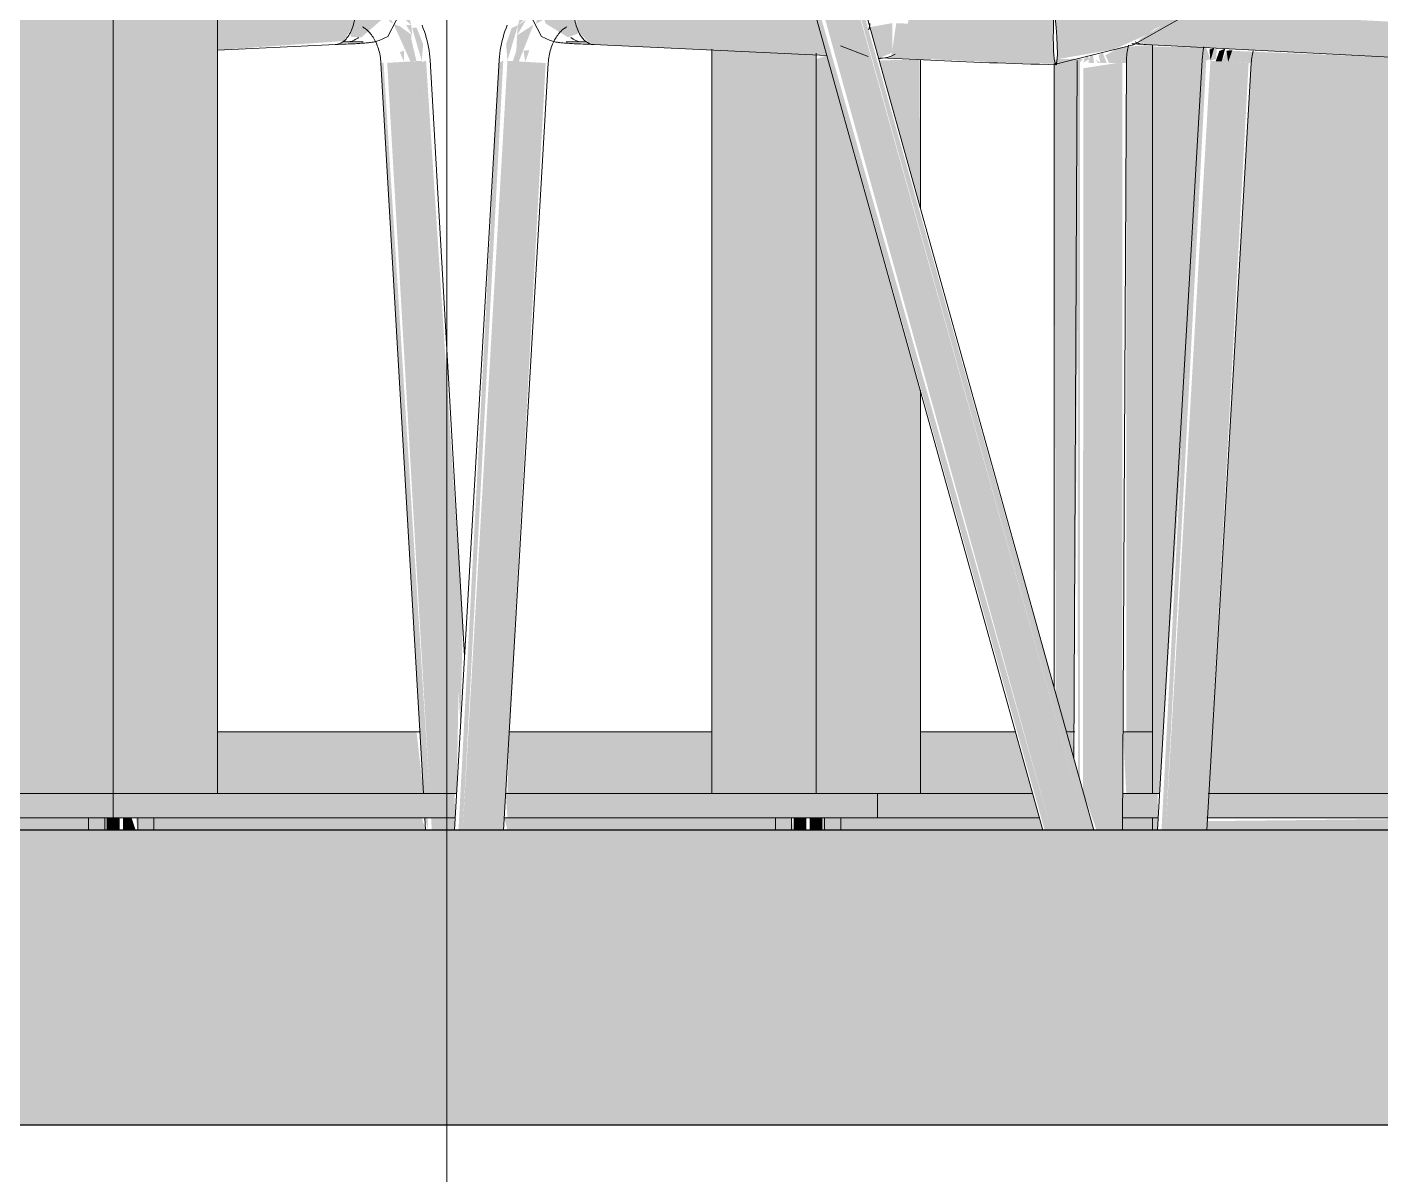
# Model space of a CAD drawing. Header units: inches. Extents: x -55396 to -733, y -290 to 853.
# Drawn here: x -26111.36 to -26083.8, y -7.02 to 16.35 of the extents above; entities that cross this region are included whole.
import ezdxf

# ---------------------------------------------------------------- set-up
doc = ezdxf.new("R2010")
doc.units = ezdxf.units.IN
doc.header["$MEASUREMENT"] = 0
doc.linetypes.add('Grid Line 1_2_', pattern=[0.875, 0.5, -0.125, 0.125, -0.125])
doc.linetypes.add('Grid Line 1_2__2_', pattern=[0.875, 0.5, -0.125, 0.125, -0.125])
for name, color, linetype, lineweight in [('A-DOOR', 31, 'Continuous', 9), ('A-FLOR', 192, 'Continuous', 9), ('A-FLOR-LEVL', 51, 'Continuous', 9), ('A-GLAZ-CWMG', 51, 'Continuous', 9), ('G-ANNO-SYMB', 111, 'Continuous', 9), ('I-FURN', 30, 'Continuous', 9)]:
    doc.layers.add(name, color=color, linetype=linetype, lineweight=lineweight)

# ---------------------------------------------------------------- blocks, each defined once
blk = doc.blocks.new('Locker Rooms and Restrooms_rvt-1-Section 13')
at = {"layer": 'A-FLOR-LEVL', "linetype": 'Grid Line 1_2__2_'}
blk.add_line((-26557.324, 0), (-21746.959, 0), dxfattribs=at)
blk = doc.blocks.new('Struct_Xcel_Sports Complex_rvt-1-Section 13')
at = {"layer": 'A-FLOR'}
blk.add_hatch(color=254, dxfattribs=at).paths.add_polyline_path([(-26273.39, -6), (-22066.14, -6), (-22066.14, 0), (-26273.39, 0), (-26273.39, -1.575)], flags=0)
at = {"layer": 'A-FLOR', "color": 130, "lineweight": 25}
for p, q in [((-22066.14, 0), (-26273.39, 0)), ((-26273.39, -6), (-22066.14, -6))]:
    blk.add_line(p, q, dxfattribs=at)
blk = doc.blocks.new('Falcon 7700 Series Pedestal Base - 36_ Square Top x 30_ - Wheelchair Height-460525-Section 13')
at = {"layer": 'I-FURN'}
for points in [[(-26199.824, 0.75), (-26197.888, 0.75), (-26197.888, 28.5), (-26200.01, 28.5), (-26200.01, 0.75)], [(-26195.767, 0.75), (-26195.767, 28.5), (-26197.888, 28.5), (-26197.888, 0.75)], [(-26198.018, 0), (-26197.759, 0), (-26197.759, 0.25), (-26198.018, 0.25)], [(-26184.04, 0), (-26183.781, 0), (-26183.781, 0.25), (-26184.04, 0.25)]]:
    blk.add_hatch(color=256, dxfattribs=at).paths.add_polyline_path(points, flags=0)
h = blk.add_hatch(color=256, dxfattribs=at)
h.paths.add_polyline_path([(-26206.734, 0.25), (-26205.851, 0.25), (-26205.914, 0.75), (-26213.445, 0.75), (-26213.445, 0.25), (-26206.744, 0.25)], flags=0)
h.paths.add_polyline_path([(-26197.888, 0.25), (-26197.888, 0.75), (-26204.88, 0.75), (-26204.837, 0.25), (-26199.824, 0.25)], flags=0)
h = blk.add_hatch(color=256, dxfattribs=at)
h.paths.add_polyline_path([(-26189.257, 0.25), (-26182.332, 0.25), (-26182.332, 0.75), (-26189.897, 0.75), (-26189.863, 0.25), (-26189.374, 0.25)], flags=0)
h.paths.add_polyline_path([(-26191.184, 0.25), (-26190.926, 0.25), (-26190.94, 0.75), (-26197.888, 0.75), (-26197.888, 0.25)], flags=0)
for p, q in [((-26197.888, 28.5), (-26197.888, 0.75)), ((-26195.767, 0.75), (-26195.767, 28.5)), ((-26204.881, 0.75), (-26197.888, 0.75)), ((-26197.888, 0.75), (-26190.895, 0.75)), ((-26197.888, 0.25), (-26197.888, 0.75)), ((-26189.906, 0.75), (-26182.332, 0.75)), ((-26182.332, 0.25), (-26182.332, 0.75)), ((-26197.888, 0.25), (-26204.851, 0.25)), ((-26198.388, 0.25), (-26198.388, 0)), ((-26198.388, 0.25), (-26198.388, 0)), ((-26190.925, 0.25), (-26197.888, 0.25)), ((-26197.388, 0), (-26197.388, 0.25)), ((-26197.388, 0), (-26197.388, 0.25)), ((-26182.332, 0.25), (-26189.935, 0.25)), ((-26184.41, 0.25), (-26184.41, 0)), ((-26183.41, 0), (-26183.41, 0.25))]:
    blk.add_line(p, q, dxfattribs=at)
blk = doc.blocks.new('HermanMiller_Collection_Air-Chair_SideChair_Arms - Arms-V1-Section 13')
at = {"layer": 'I-FURN'}
for points in [[(-26090.196, 0), (-26089.779, 0), (-26095.574, 20.734), (-26096.248, 20.578), (-26090.512, 0), (-26090.311, 0)], [(-26089.711, 0), (-26089.645, 0), (-26095.481, 20.734), (-26095.558, 20.734), (-26089.779, 0)], [(-26090.589, 0), (-26090.512, 0), (-26096.324, 20.529), (-26096.378, 20.436), (-26090.644, 0)], [(-26090.393, 15.697), (-26089.238, 15.898), (-26088.534, 16.21), (-26088.419, 16.306), (-26088.072, 16.482), (-26087.491, 17.047), (-26087.431, 17.219), (-26087.682, 17.42), (-26088.277, 16.904), (-26089.186, 16.545), (-26090.411, 16.344), (-26090.387, 15.816)], [(-26090.467, 16.318), (-26090.516, 17.059), (-26090.531, 17.06), (-26093.038, 17.148), (-26093.267, 16.953), (-26093.406, 16.617), (-26093.427, 16.423), (-26091.539, 16.35)], [(-26094.227, 16.348), (-26094.344, 16.738), (-26094.353, 16.713)], [(-26082.391, 15.675), (-26082.696, 15.806), (-26082.878, 16.098), (-26082.93, 16.426), (-26087.84, 16.682), (-26088.334, 16.336), (-26088.706, 16.112), (-26088.735, 16.049), (-26088.577, 15.997), (-26082.409, 15.676)], [(-26094.025, 15.714), (-26093.75, 15.832), (-26093.744, 16.433), (-26094.216, 16.348), (-26094.17, 16.233), (-26094.043, 15.779)], [(-26090.431, 15.606), (-26090.469, 16.124), (-26090.467, 16.318), (-26093.427, 16.423), (-26093.37, 16.048), (-26093.193, 15.775), (-26093.073, 15.7), (-26091.311, 15.62)], [(-26090.403, 15.639), (-26090.421, 15.755), (-26090.406, 15.647)], [(-26102.491, 0), (-26101.665, 15.67), (-26101.75, 15.624), (-26102.576, 0.005), (-26102.504, 0)], [(-26102.128, 0), (-26101.783, 0), (-26100.875, 15.624), (-26101.58, 15.665), (-26102.491, 0), (-26102.259, 0)], [(-26101.783, 0), (-26101.657, 0.005), (-26100.802, 15.62), (-26100.875, 15.624), (-26101.783, 0)], [(-26089.928, 1.015), (-26089.929, 15.637), (-26089.982, 15.622), (-26089.968, 1.158)], [(-26089.588, 0), (-26089.227, 0), (-26089.15, 15.624), (-26089.857, 15.514), (-26089.866, 0.791), (-26089.589, 0)], [(-26089.227, 0), (-26089.061, 0), (-26089.065, 15.629), (-26089.15, 15.624), (-26089.211, 3.307)]]:
    blk.add_hatch(color=256, dxfattribs=at).paths.add_polyline_path(points, flags=0)
h = blk.add_hatch(color=256, dxfattribs=at)
h.paths.add_polyline_path([(-26088.296, 17.426), (-26088.285, 17.343), (-26088.318, 17.406)], flags=0)
h.paths.add_polyline_path([(-26089.833, 17.107), (-26089.833, 17.154), (-26090.396, 17.084)], flags=0)
h.paths.add_polyline_path([(-26090.411, 16.344), (-26089.186, 16.545), (-26088.084, 17.072), (-26087.682, 17.42), (-26088.046, 17.589), (-26088.782, 17.206), (-26089.164, 17.19), (-26090.396, 17.074), (-26090.411, 16.992), (-26090.433, 16.558), (-26090.421, 16.444)], flags=0)
h = blk.add_hatch(color=256, dxfattribs=at)
h.paths.add_polyline_path([(-26101.58, 15.665), (-26101.366, 16.391), (-26101.494, 16.333), (-26101.607, 16.003)], flags=0)
h.paths.add_polyline_path([(-26101.366, 16.391), (-26100.885, 16.839), (-26101.126, 16.776), (-26101.306, 16.615)], flags=0)
h.paths.add_polyline_path([(-26101.174, 16.84), (-26100.909, 17.015), (-26101.003, 17.034), (-26101.126, 16.895)], flags=0)
h = blk.add_hatch(color=256, dxfattribs=at)
h.paths.add_polyline_path([(-26101.219, 15.643), (-26101.133, 15.878), (-26101.252, 15.873)], flags=0)
h.paths.add_polyline_path([(-26100.924, 16.642), (-26100.907, 16.727), (-26100.924, 16.803), (-26101.118, 16.616), (-26100.972, 16.636)], flags=0)
h.paths.add_polyline_path([(-26101.003, 16.418), (-26100.872, 16.486), (-26100.924, 16.642)], flags=0)
h.paths.add_polyline_path([(-26101.349, 15.651), (-26101.049, 16.4), (-26101.384, 16.183), (-26101.399, 15.865), (-26101.472, 15.658)], flags=0)
h.paths.add_polyline_path([(-26101.384, 16.183), (-26101.203, 16.497), (-26101.366, 16.391)], flags=0)
h = blk.add_hatch(color=256, dxfattribs=at)
h.paths.add_polyline_path([(-26100.35, 16.143), (-26100.116, 16.229), (-26100.219, 16.574), (-26100.226, 16.742), (-26100.907, 16.727), (-26100.8, 16.423), (-26100.369, 16.156)], flags=0)
h.paths.add_polyline_path([(-26100.979, 16.487), (-26101.003, 16.546), (-26101.003, 16.496)], flags=0)
h = blk.add_hatch(color=256, dxfattribs=at)
h.paths.add_polyline_path([(-26092.944, 15.675), (-26093.193, 15.775), (-26093.37, 16.048), (-26093.427, 16.423), (-26093.667, 16.428), (-26093.764, 15.771), (-26093.857, 15.718), (-26093.073, 15.681)], flags=0)
h.paths.add_polyline_path([(-26095.079, 15.775), (-26095.284, 16.51), (-26100.226, 16.742), (-26100.134, 16.26), (-26099.907, 16.014), (-26099.814, 15.997), (-26095.439, 15.792)], flags=0)
h = blk.add_hatch(color=256, dxfattribs=at)
h.paths.add_polyline_path([(-26089.512, 15.619), (-26089.382, 15.621), (-26089.467, 15.836), (-26089.544, 15.777), (-26089.528, 15.697)], flags=0)
h.paths.add_polyline_path([(-26089.64, 15.621), (-26089.666, 15.802), (-26089.715, 15.777), (-26089.757, 15.625), (-26089.666, 15.622)], flags=0)
for p, q in [((-26089.644, 0), (-26095.42, 20.719)), ((-26096.383, 20.451), (-26090.683, 0)), ((-26099.969, 16.052), (-26100.059, 16.052)), ((-26099.828, 15.997), (-26095.077, 15.774)), ((-26088.6, 15.998), (-26082.412, 15.675)), ((-26094.804, 15.972), (-26094.235, 15.754)), ((-26093.986, 15.723), (-26092.961, 15.675)), ((-26101.747, 15.676), (-26102.658, 0.011)), ((-26101.657, 0), (-26100.749, 15.618)), ((-26089.983, 15.65), (-26090.053, 1.459)), ((-26089.982, 15.671), (-26089.983, 15.65)), ((-26089.06, 0), (-26088.983, 15.645)), ((-26090.682, 0), (-26090.676, 0))]:
    blk.add_line(p, q, dxfattribs=at)
at = {"layer": 'I-FURN', "flags": 128}
for points in [[(-26101.583, 16.393), (-26101.607, 16.332), (-26101.63, 16.269), (-26101.651, 16.206), (-26101.67, 16.143), (-26101.687, 16.078), (-26101.702, 16.013), (-26101.715, 15.948), (-26101.726, 15.882), (-26101.735, 15.815), (-26101.742, 15.749), (-26101.747, 15.682), (-26101.747, 15.676)], [(-26090.423, 15.597), (-26088.834, 15.991), (-26087.851, 16.544), (-26087.549, 16.833), (-26087.334, 17.12)], [(-26101.228, 16.809), (-26100.886, 16.16), (-26100.712, 16.077), (-26100.638, 16.056), (-26100.594, 16.047), (-26100.563, 16.042), (-26100.538, 16.038), (-26100.514, 16.035), (-26100.492, 16.033), (-26100.469, 16.031), (-26100.446, 16.029), (-26100.422, 16.027), (-26100.398, 16.025), (-26100.371, 16.023), (-26100.344, 16.022), (-26100.316, 16.02), (-26100.286, 16.018), (-26100.255, 16.016), (-26100.222, 16.014), (-26100.188, 16.013), (-26100.153, 16.011), (-26100.117, 16.009), (-26100.08, 16.008), (-26100.041, 16.006), (-26100.001, 16.004), (-26099.961, 16.002), (-26099.919, 16.001), (-26099.877, 15.999), (-26099.833, 15.998), (-26099.826, 15.997)], [(-26090.411, 16.344), (-26090.43, 16.537), (-26090.45, 16.696)], [(-26100.749, 15.618), (-26100.746, 15.655), (-26100.743, 15.692), (-26100.738, 15.729), (-26100.732, 15.765), (-26100.725, 15.801), (-26100.717, 15.836), (-26100.708, 15.871), (-26100.698, 15.905), (-26100.687, 15.938), (-26100.675, 15.97), (-26100.663, 16.002), (-26100.649, 16.032), (-26100.635, 16.061), (-26100.62, 16.09), (-26100.605, 16.117), (-26100.589, 16.142), (-26100.573, 16.167), (-26100.557, 16.19), (-26100.54, 16.212), (-26100.523, 16.233), (-26100.505, 16.252), (-26100.488, 16.269), (-26100.471, 16.286), (-26100.454, 16.3), (-26100.437, 16.314), (-26100.42, 16.326), (-26100.403, 16.337), (-26100.387, 16.347), (-26100.372, 16.355)], [(-26090.424, 15.597), (-26090.406, 15.622), (-26090.393, 15.697), (-26090.387, 15.816), (-26090.389, 15.97), (-26090.396, 16.151), (-26090.411, 16.344)], [(-26100.387, 16.048), (-26100.385, 16.049), (-26100.378, 16.049), (-26100.368, 16.049), (-26100.355, 16.05), (-26100.339, 16.05), (-26100.321, 16.051), (-26100.3, 16.051), (-26100.278, 16.051), (-26100.254, 16.052), (-26100.228, 16.052), (-26100.2, 16.052), (-26100.171, 16.052), (-26100.14, 16.052), (-26100.107, 16.052), (-26100.073, 16.052), (-26100.06, 16.052)], [(-26088.938, 15.986), (-26088.947, 15.952), (-26088.955, 15.918), (-26088.961, 15.882), (-26088.967, 15.846), (-26088.972, 15.809), (-26088.976, 15.772), (-26088.979, 15.734), (-26088.982, 15.696), (-26088.983, 15.658), (-26088.983, 15.645)], [(-26088.613, 15.999), (-26088.63, 16), (-26088.65, 16.001), (-26088.671, 16.003), (-26088.695, 16.004), (-26088.72, 16.006), (-26088.747, 16.007), (-26088.776, 16.009), (-26088.806, 16.01), (-26088.838, 16.012), (-26088.872, 16.014)], [(-26092.961, 15.675), (-26092.826, 15.669), (-26092.686, 15.663), (-26092.543, 15.657), (-26092.395, 15.65), (-26092.244, 15.644), (-26092.089, 15.638), (-26091.93, 15.633), (-26091.769, 15.627), (-26091.605, 15.621), (-26091.438, 15.615), (-26091.269, 15.61), (-26091.098, 15.604), (-26090.925, 15.599), (-26090.751, 15.594), (-26090.576, 15.589), (-26090.415, 15.585)]]:
    blk.add_lwpolyline(points, dxfattribs=at)
at = {"layer": 'I-FURN'}
for centre, major_axis, ratio, start_param, end_param in [((-26090.395, 16.334), (0.02, 0.75), 0.096081, 0.810193, 1.595591), ((-26094.657, 16.444), (-0.014, 0.5), 0.90616, 4.392208, 4.654007), ((-26090.395, 16.334), (0.02, 0.75), 0.096081, 1.595591, 3.166388), ((-26094.015, 16.463), (-0.021, 0.75), 0.90616, 3.083211, 3.34501), ((-26094.015, 16.463), (-0.021, 0.75), 0.90616, 3.358196, 3.60681), ((-26090.395, 16.334), (0.02, 0.75), 0.096081, 3.166388, 3.428187), ((-26102.159, -0.018), (-0.499, 0.029), 0.004932, 0.057933, 0.843331)]:
    blk.add_ellipse(centre, major_axis=major_axis, ratio=ratio, start_param=start_param, end_param=end_param, dxfattribs=at)
for points, knots in [([(-26100.226, 16.742), (-26100.229, 16.629), (-26100.204, 16.404), (-26100.095, 16.158), (-26099.955, 16.023), (-26099.861, 15.997), (-26099.814, 15.997)], [0, 0, 0, 0, 0.285714, 0.571429, 0.785714, 1, 1, 1, 1]), ([(-26088.806, 16.05), (-26088.785, 16.04), (-26088.711, 16.01), (-26088.632, 15.998), (-26088.577, 15.997)], [0.7641359, 0.7641359, 0.7641359, 0.7641359, 0.8333333, 1, 1, 1, 1])]:
    blk.add_open_spline(points, degree=3, knots=knots, dxfattribs=at)
for points in [[(-26100.076, 16.053), (-26100.15, 16.057), (-26100.225, 16.086), (-26100.292, 16.138)], [(-26100.059, 16.052), (-26100.065, 16.052), (-26100.07, 16.052), (-26100.076, 16.053)]]:
    blk.add_open_spline(points, degree=3, dxfattribs=at)
blk = doc.blocks.new('Falcon 7700 Series Pedestal Base - 36_ Square Top x 30_ - Wheelchair Height-V13-Section 13')
at = {"layer": 'I-FURN'}
h = blk.add_hatch(color=256, dxfattribs=at)
h.paths.add_polyline_path([(-26097.419, 0.75), (-26095.297, 0.75), (-26095.297, 15.785), (-26097.419, 15.885), (-26097.419, 3.307)], flags=0)
h.paths.add_polyline_path([(-26095.573, 17.549), (-26096.655, 21.19), (-26097.419, 23.273), (-26097.419, 17.55), (-26095.674, 17.549)], flags=0)
h.paths.add_polyline_path([(-26096.645, 25.737), (-26096.97, 25.837), (-26096.921, 25.728), (-26096.728, 25.735)], flags=0)
h.paths.add_polyline_path([(-26095.297, 20.278), (-26095.297, 26.112), (-26095.764, 25.942), (-26096.617, 25.729), (-26096.641, 25.706), (-26096.645, 25.472), (-26096.809, 25.207), (-26096.9, 24.575), (-26096.728, 24.046), (-26096.653, 23.984), (-26095.347, 20.458)], flags=0)
h.paths.add_polyline_path([(-26096.802, 24.575), (-26096.913, 24.706), (-26096.805, 24.878)], flags=0)
h.paths.add_polyline_path([(-26097.419, 25.775), (-26096.876, 26.593), (-26095.859, 26.962), (-26095.297, 27.131), (-26095.297, 28.5), (-26097.419, 28.5), (-26097.419, 25.792)], flags=0)
h = blk.add_hatch(color=256, dxfattribs=at)
h.paths.add_polyline_path([(-26095.297, 0.75), (-26093.176, 0.75), (-26093.176, 8.948), (-26095.079, 15.775), (-26095.297, 15.7), (-26095.297, 3.307)], flags=0)
h.paths.add_polyline_path([(-26093.176, 12.667), (-26093.193, 15.686), (-26094.014, 15.675), (-26093.289, 13.073)], flags=0)
h.paths.add_polyline_path([(-26094.537, 17.549), (-26093.176, 17.55), (-26093.176, 26.486), (-26095.297, 26.085), (-26095.297, 20.278), (-26094.537, 17.55)], flags=0)
h.paths.add_polyline_path([(-26095.297, 27.091), (-26093.86, 27.379), (-26093.176, 27.491), (-26093.176, 28.5), (-26095.297, 28.5), (-26095.297, 27.119)], flags=0)
h = blk.add_hatch(color=256, dxfattribs=at)
h.paths.add_polyline_path([(-26079.741, 0.25), (-26079.741, 0.75), (-26087.305, 0.75), (-26087.335, 0.25), (-26082.988, 0.25)], flags=0)
h.paths.add_polyline_path([(-26089.06, 0.25), (-26088.335, 0.25), (-26088.348, 0.75), (-26089.057, 0.75)], flags=0)
h.paths.add_polyline_path([(-26090.751, 0.25), (-26090.891, 0.75), (-26094.049, 0.75), (-26094.049, 0.25)], flags=0)
for points in [[(-26109.331, 0), (-26109.146, 0), (-26109.229, 0.25), (-26109.405, 0.25), (-26109.405, 0)], [(-26095.427, 0), (-26095.168, 0), (-26095.168, 0.25), (-26095.427, 0.25)]]:
    blk.add_hatch(color=256, dxfattribs=at).paths.add_polyline_path(points, flags=0)
for p, q in [((-26097.419, 0.75), (-26097.419, 15.9)), ((-26095.297, 15.818), (-26095.297, 0.75)), ((-26093.176, 12.667), (-26093.176, 15.686)), ((-26093.176, 0.75), (-26093.176, 8.96)), ((-26094.049, 0.75), (-26090.884, 0.75)), ((-26089.057, 0.75), (-26088.304, 0.75)), ((-26087.315, 0.75), (-26079.741, 0.75)), ((-26109.775, 0.25), (-26109.775, 0)), ((-26108.775, 0), (-26108.775, 0.25)), ((-26095.797, 0.25), (-26095.797, 0)), ((-26095.797, 0.25), (-26095.797, 0)), ((-26094.797, 0), (-26094.797, 0.25)), ((-26094.797, 0), (-26094.797, 0.25)), ((-26090.745, 0.25), (-26094.049, 0.25)), ((-26088.334, 0.25), (-26089.06, 0.25)), ((-26079.741, 0.25), (-26087.344, 0.25))]:
    blk.add_line(p, q, dxfattribs=at)
blk = doc.blocks.new('HermanMiller_Collection_Air-Chair_SideChair_Arms - Arms-V14-Section 13')
at = {"layer": 'I-FURN'}
for points in [[(-26087.272, 15.665), (-26087.195, 15.925), (-26087.29, 15.895), (-26087.273, 15.675)], [(-26088.182, 0), (-26087.357, 15.67), (-26087.441, 15.624), (-26088.267, 0.005), (-26088.196, 0)], [(-26087.82, 0), (-26087.475, 0), (-26086.567, 15.624), (-26087.272, 15.665), (-26088.182, 0), (-26087.95, 0)], [(-26087.475, 0), (-26087.349, 0), (-26086.494, 15.62), (-26086.567, 15.624), (-26087.475, 0)]]:
    blk.add_hatch(color=256, dxfattribs=at).paths.add_polyline_path(points, flags=0)
h = blk.add_hatch(color=256, dxfattribs=at)
h.paths.add_polyline_path([(-26086.911, 15.643), (-26086.825, 15.878), (-26086.944, 15.873), (-26086.916, 15.675)], flags=0)
h.paths.add_polyline_path([(-26087.041, 15.651), (-26086.971, 15.913), (-26087.09, 15.865), (-26087.164, 15.658)], flags=0)
for p, q in [((-26087.439, 15.676), (-26088.349, 0.011)), ((-26087.348, 0), (-26086.441, 15.618))]:
    blk.add_line(p, q, dxfattribs=at)
at = {"layer": 'I-FURN', "flags": 128}
for points in [[(-26087.406, 15.948), (-26087.418, 15.882), (-26087.427, 15.815), (-26087.434, 15.749), (-26087.439, 15.682), (-26087.439, 15.676)], [(-26086.441, 15.618), (-26086.438, 15.655), (-26086.434, 15.692), (-26086.429, 15.729), (-26086.423, 15.765), (-26086.416, 15.801), (-26086.408, 15.836), (-26086.399, 15.871)]]:
    blk.add_lwpolyline(points, dxfattribs=at)
at = {"layer": 'I-FURN'}
blk.add_ellipse((-26087.85, -0.018), major_axis=(-0.499, 0.029), ratio=0.004932, start_param=0.057933, end_param=0.843331, dxfattribs=at)
blk = doc.blocks.new('HermanMiller_Collection_Air-Chair_SideChair_Arms - Arms-V15-Section 13')
at = {"layer": 'I-FURN'}
h = blk.add_hatch(color=256, dxfattribs=at)
h.paths.add_polyline_path([(-26103.323, 15.665), (-26103.296, 16.003), (-26103.43, 16.343), (-26103.52, 16.333), (-26103.43, 16.028)], flags=0)
h.paths.add_polyline_path([(-26104.018, 16.839), (-26104.047, 16.884), (-26104.043, 16.84)], flags=0)
h.paths.add_polyline_path([(-26103.537, 16.391), (-26103.597, 16.615), (-26103.847, 16.838), (-26104.018, 16.839), (-26103.597, 16.447)], flags=0)
h.paths.add_polyline_path([(-26103.729, 16.84), (-26103.998, 17.014), (-26103.998, 16.944), (-26103.777, 16.859)], flags=0)
for points in [[(-26107.484, 15.885), (-26104.907, 16.068), (-26104.726, 16.376), (-26104.677, 16.742), (-26107.484, 16.61), (-26107.484, 15.893)], [(-26104.553, 16.143), (-26103.979, 16.642), (-26103.995, 16.727), (-26104.034, 16.772), (-26104.677, 16.742), (-26104.786, 16.23), (-26104.761, 16.153), (-26104.684, 16.149)], [(-26102.535, 2.11), (-26102.491, 4.221), (-26103.237, 15.67), (-26103.321, 15.636), (-26102.576, 2.813)]]:
    blk.add_hatch(color=256, dxfattribs=at).paths.add_polyline_path(points, flags=0)
h = blk.add_hatch(color=256, dxfattribs=at)
h.paths.add_polyline_path([(-26103.683, 15.643), (-26103.683, 15.874), (-26103.77, 15.84), (-26103.707, 15.698)], flags=0)
h.paths.add_polyline_path([(-26103.899, 16.418), (-26104.001, 16.582), (-26103.978, 16.459)], flags=0)
h.paths.add_polyline_path([(-26103.553, 15.651), (-26103.433, 15.665), (-26103.537, 16.103), (-26103.537, 16.199), (-26103.77, 16.368), (-26103.899, 16.418), (-26103.557, 15.658)], flags=0)
h.paths.add_polyline_path([(-26103.519, 16.183), (-26103.537, 16.391), (-26103.639, 16.391), (-26103.537, 16.214)], flags=0)
h.paths.add_polyline_path([(-26103.777, 16.615), (-26103.998, 16.706), (-26103.93, 16.636), (-26103.784, 16.616)], flags=0)
h = blk.add_hatch(color=256, dxfattribs=at)
h.paths.add_polyline_path([(-26103.207, 0.25), (-26103.26, 0.25), (-26103.193, 0.005)], flags=0)
h.paths.add_polyline_path([(-26103.12, 0), (-26103.119, 0), (-26103.193, 0)], flags=0)
h.paths.add_polyline_path([(-26103.239, 0.75), (-26103.163, 0.75), (-26104.101, 15.62), (-26104.153, 15.619), (-26103.279, 0.75)], flags=0)
h = blk.add_hatch(color=256, dxfattribs=at)
h.paths.add_polyline_path([(-26102.657, 0), (-26102.657, 0.01), (-26102.661, 0.25), (-26103.134, 0.25), (-26103.119, 0), (-26102.774, 0)], flags=0)
h.paths.add_polyline_path([(-26103.064, 0.75), (-26102.614, 0.75), (-26102.576, 2.813), (-26103.323, 15.665), (-26104.027, 15.624), (-26103.163, 0.75), (-26103.069, 0.75)], flags=0)
for p, q in [((-26107.484, 15.884), (-26105.075, 15.997)), ((-26104.934, 16.052), (-26104.844, 16.052)), ((-26104.154, 15.618), (-26103.29, 0.75)), ((-26102.451, 3.554), (-26103.155, 15.676)), ((-26103.261, 0.25), (-26103.246, 0))]:
    blk.add_line(p, q, dxfattribs=at)
at = {"layer": 'I-FURN', "flags": 128}
for points in [[(-26103.155, 15.676), (-26103.16, 15.743), (-26103.167, 15.81), (-26103.176, 15.876), (-26103.187, 15.942), (-26103.2, 16.008), (-26103.214, 16.073), (-26103.231, 16.137), (-26103.25, 16.201), (-26103.271, 16.264), (-26103.293, 16.326), (-26103.318, 16.388)], [(-26103.675, 16.809), (-26104.016, 16.16), (-26104.19, 16.077), (-26104.265, 16.056), (-26104.308, 16.047), (-26104.339, 16.042), (-26104.365, 16.038), (-26104.388, 16.035), (-26104.411, 16.033), (-26104.433, 16.031), (-26104.456, 16.029), (-26104.48, 16.027), (-26104.505, 16.025), (-26104.531, 16.023), (-26104.559, 16.022), (-26104.587, 16.02), (-26104.617, 16.018), (-26104.648, 16.016), (-26104.681, 16.014), (-26104.714, 16.013), (-26104.749, 16.011), (-26104.786, 16.009), (-26104.823, 16.008), (-26104.862, 16.006), (-26104.901, 16.004), (-26104.942, 16.002), (-26104.984, 16.001), (-26105.026, 15.999), (-26105.07, 15.998), (-26105.077, 15.997)], [(-26104.532, 16.356), (-26104.517, 16.347), (-26104.501, 16.338), (-26104.484, 16.327), (-26104.468, 16.315), (-26104.451, 16.302), (-26104.433, 16.287), (-26104.416, 16.271), (-26104.399, 16.253), (-26104.382, 16.234), (-26104.365, 16.214), (-26104.348, 16.192), (-26104.331, 16.169), (-26104.315, 16.145), (-26104.299, 16.119), (-26104.284, 16.092), (-26104.269, 16.064), (-26104.255, 16.035), (-26104.241, 16.004), (-26104.229, 15.973), (-26104.217, 15.941), (-26104.206, 15.907), (-26104.196, 15.874), (-26104.187, 15.839), (-26104.179, 15.804), (-26104.172, 15.768), (-26104.166, 15.732), (-26104.161, 15.695), (-26104.157, 15.659), (-26104.154, 15.622), (-26104.154, 15.618)], [(-26104.516, 16.048), (-26104.518, 16.049), (-26104.525, 16.049), (-26104.535, 16.049), (-26104.548, 16.05), (-26104.564, 16.05), (-26104.582, 16.051), (-26104.602, 16.051), (-26104.625, 16.051), (-26104.649, 16.052), (-26104.675, 16.052), (-26104.703, 16.052), (-26104.732, 16.052), (-26104.763, 16.052), (-26104.795, 16.052), (-26104.829, 16.052), (-26104.843, 16.052)]]:
    blk.add_lwpolyline(points, dxfattribs=at)
at = {"layer": 'I-FURN'}
for points, knots in [([(-26105.089, 15.997), (-26105.027, 15.996), (-26104.901, 16.045), (-26104.762, 16.24), (-26104.687, 16.489), (-26104.675, 16.657), (-26104.677, 16.742)], [0, 0, 0, 0, 0.285714, 0.571429, 0.785714, 1, 1, 1, 1]), ([(-26104.611, 16.138), (-26104.628, 16.125), (-26104.697, 16.078), (-26104.771, 16.056), (-26104.827, 16.053)], [0.7142857, 0.7142857, 0.7142857, 0.7142857, 0.7857143, 1, 1, 1, 1])]:
    blk.add_open_spline(points, degree=3, knots=knots, dxfattribs=at)
blk.add_open_spline([(-26104.827, 16.053), (-26104.833, 16.052), (-26104.838, 16.052), (-26104.844, 16.052)], degree=3, dxfattribs=at)
blk = doc.blocks.new('Door_Single_Storefront - one-1142390-Section 13')
at = {"layer": 'A-DOOR'}
h = blk.add_hatch(color=256, dxfattribs=at)
h.paths.add_polyline_path([(-26086.944, 15.873), (-26086.825, 15.84), (-26086.93, 15.776)], flags=0)
h.paths.add_polyline_path([(-26079.741, 0), (-26076.612, 0), (-26078.253, 5), (-26083.453, 5), (-26083.453, 15.73), (-26086.944, 15.873), (-26087.038, 15.651), (-26086.441, 15.619), (-26087.305, 0.75), (-26079.741, 0.75), (-26079.741, 0.25), (-26081.19, 0.25), (-26081.19, 0)], flags=0)
h.paths.add_polyline_path([(-26059.012, 0), (-26053.265, 0), (-26053.265, 96), (-26088.453, 96), (-26088.453, 30), (-26083.453, 30), (-26083.453, 91), (-26058.265, 91), (-26058.265, 5), (-26062.895, 5), (-26061.254, 0)], flags=0)
h.paths.add_polyline_path([(-26062.304, 0), (-26063.945, 5), (-26074.728, 5), (-26074.675, 0), (-26068.08, 0)], flags=0)
h.paths.add_polyline_path([(-26088.324, 0), (-26088.348, 0.017), (-26088.348, 0.25), (-26088.453, 0.25), (-26088.453, 0)], flags=0)
h.paths.add_polyline_path([(-26086.441, 0), (-26081.449, 0), (-26081.449, 0.25), (-26087.338, 0.185), (-26087.349, 0), (-26086.451, 0)], flags=0)
h.paths.add_polyline_path([(-26087.272, 15.665), (-26087.149, 15.701), (-26087.147, 15.923), (-26087.204, 15.895), (-26087.27, 15.67)], flags=0)
h.paths.add_polyline_path([(-26088.453, 0.75), (-26088.305, 0.75), (-26087.357, 15.67), (-26087.275, 15.701), (-26087.357, 15.934), (-26088.453, 15.957), (-26088.453, 2)], flags=0)
h.paths.add_polyline_path([(-26075.744, 1.458), (-26075.792, 5), (-26076.731, 5), (-26075.751, 1.485)], flags=0)
h.paths.add_polyline_path([(-26086.703, 26.537), (-26086.821, 26.693), (-26086.736, 26.594)], flags=0)
h.paths.add_polyline_path([(-26088.215, 17.479), (-26088.121, 17.633), (-26088.045, 17.676), (-26088.066, 17.711), (-26087.523, 18.846), (-26087.412, 19.33), (-26086.967, 22.838), (-26086.518, 25.802), (-26086.874, 26.901), (-26087.302, 27.228), (-26088.453, 27.076), (-26088.453, 17.492), (-26088.229, 17.48)], flags=0)
h.paths.add_polyline_path([(-26086.499, 25.726), (-26086.575, 25.842), (-26086.518, 25.8)], flags=0)
h.paths.add_polyline_path([(-26086.585, 26.686), (-26087.018, 27.255), (-26087.088, 27.181), (-26086.617, 26.72)], flags=0)
h.paths.add_polyline_path([(-26088.453, 28.107), (-26086.246, 28.265), (-26083.453, 28.334), (-26083.476, 28.75), (-26088.09, 28.75), (-26088.09, 28.5), (-26088.453, 28.45), (-26088.453, 28.134)], flags=0)
blk = doc.blocks.new('Rectangular Mullion - Exterior 2_ x 4_5_-1305234-Section 13')
at = {"layer": 'A-GLAZ-CWMG'}
h = blk.add_hatch(color=256, dxfattribs=at)
h.paths.add_polyline_path([(-26108.648, 0), (-26103.246, 0.005), (-26103.323, 0.25), (-26109.146, 0.25), (-26109.11, 0), (-26108.746, 0)], flags=0)
h.paths.add_polyline_path([(-26122.279, 0), (-26117.554, 0.005), (-26117.631, 0.25), (-26123.454, 0.25), (-26123.419, 0), (-26122.381, 0)], flags=0)
h.paths.add_polyline_path([(-26095.168, 0), (-26090.682, 0), (-26090.751, 0.25), (-26095.168, 0.25)], flags=0)
h.paths.add_polyline_path([(-26123.713, 0), (-26123.772, 0.25), (-26125.162, 0.25), (-26125.162, 0.75), (-26117.597, 0.75), (-26117.739, 2), (-26125.515, 2), (-26125.515, 0), (-26123.72, 0)], flags=0)
h.paths.add_polyline_path([(-26115.919, 0), (-26115.842, 0.059), (-26115.919, 0.25), (-26116.568, 0.25), (-26116.635, 0.005), (-26116.579, 0)], flags=0)
h.paths.add_polyline_path([(-26089.008, 0), (-26088.453, 0), (-26088.453, 0.25), (-26089.06, 0.25), (-26089.061, 0)], flags=0)
h.paths.add_polyline_path([(-26095.757, 0), (-26095.792, 0.25), (-26101.643, 0.25), (-26101.58, 0), (-26095.792, 0)], flags=0)
h.paths.add_polyline_path([(-26114.221, 0), (-26109.735, 0), (-26109.735, 0.25), (-26114.152, 0.25)], flags=0)
h.paths.add_polyline_path([(-26104.143, 0.75), (-26103.289, 0.75), (-26103.43, 2), (-26107.484, 2), (-26107.484, 0.75), (-26104.153, 0.75)], flags=0)
h.paths.add_polyline_path([(-26097.419, 0.75), (-26097.419, 2), (-26101.541, 2), (-26101.58, 0.75), (-26100.75, 0.75)], flags=0)
h.paths.add_polyline_path([(-26090.891, 0.75), (-26091.239, 2), (-26093.176, 2), (-26093.176, 0.75)], flags=0)
h.paths.add_polyline_path([(-26114.012, 0.75), (-26111.727, 0.75), (-26111.727, 2), (-26113.664, 2)], flags=0)
h.paths.add_polyline_path([(-26116.579, 0.75), (-26115.846, 0.75), (-26115.919, 2), (-26116.67, 2), (-26116.597, 0.75)], flags=0)
h.paths.add_polyline_path([(-26088.453, 0.75), (-26088.453, 2), (-26089.051, 2), (-26088.984, 0.75)], flags=0)
h.paths.add_polyline_path([(-26114.851, 1.458), (-26114.707, 2), (-26114.853, 2), (-26114.853, 1.912)], flags=0)
h.paths.add_polyline_path([(-26090.052, 1.458), (-26090.08, 2), (-26090.196, 1.976), (-26090.059, 1.485)], flags=0)
for p, q in [((-26103.352, 2), (-26107.484, 2)), ((-26097.419, 2), (-26101.551, 2)), ((-26091.232, 2), (-26093.176, 2)), ((-26090.034, 2), (-26090.204, 2)), ((-26088.453, 2), (-26089.051, 2)), ((-26088.453, 2), (-26088.453, 0.75)), ((-26088.453, 0.25), (-26088.453, 0))]:
    blk.add_line(p, q, dxfattribs=at)
blk = doc.blocks.new('Rectangular Mullion - Exterior 2_ x 4_5_-827470-Section 13')
at = {"layer": 'A-GLAZ-CWMG'}
h = blk.add_hatch(color=256, dxfattribs=at)
h.paths.add_polyline_path([(-26088.453, 2), (-26088.453, 15.991), (-26089.126, 15.938), (-26089.409, 15.777), (-26089.336, 15.619), (-26088.984, 15.619), (-26088.984, 2)], flags=0)
h.paths.add_polyline_path([(-26089.856, 15.63), (-26089.737, 15.697), (-26089.778, 15.783), (-26089.842, 15.697)], flags=0)
h.paths.add_polyline_path([(-26090.059, 2), (-26090.049, 2), (-26089.929, 15.637), (-26089.863, 15.697), (-26089.933, 15.71), (-26090.424, 15.697), (-26090.453, 15.606), (-26090.418, 2.77), (-26090.196, 2), (-26090.08, 2)], flags=0)
h.paths.add_polyline_path([(-26089.512, 15.619), (-26089.612, 15.697), (-26089.558, 15.619)], flags=0)
h.paths.add_polyline_path([(-26088.682, 17.453), (-26088.453, 17.548), (-26088.535, 27.107), (-26090.453, 26.863), (-26090.453, 17.563), (-26088.7, 17.455)], flags=0)
h.paths.add_polyline_path([(-26090.453, 27.884), (-26088.453, 28.166), (-26088.453, 28.5), (-26090.38, 28.5), (-26090.453, 27.916)], flags=0)
h.paths.add_polyline_path([(-26090.453, 30), (-26088.453, 30), (-26088.453, 96), (-26090.453, 96), (-26090.453, 32.603)], flags=0)
for p, q in [((-26088.453, 2), (-26088.453, 15.991)), ((-26090.453, 15.607), (-26090.453, 2.891)), ((-26090.034, 2), (-26090.204, 2)), ((-26088.453, 2), (-26089.051, 2))]:
    blk.add_line(p, q, dxfattribs=at)

msp = doc.modelspace()

# ---------------------------------------------------------------- linework, layer by layer
at = {"layer": 'A-FLOR-LEVL', "linetype": 'Grid Line 1_2_'}
msp.add_line((-26557.324, 0), (-21746.959, 0), dxfattribs=at)
at = {"layer": 'G-ANNO-SYMB'}
msp.add_line((-26102.817, 545.157), (-26102.817, -79.661), dxfattribs=at)

# ---------------------------------------------------------------- block references
at = {"layer": 'A-DOOR'}
msp.add_blockref('Door_Single_Storefront - one-1142390-Section 13', (0, 0), dxfattribs=at)
at = {"layer": 'A-GLAZ-CWMG'}
for name in ['Rectangular Mullion - Exterior 2_ x 4_5_-827470-Section 13', 'Rectangular Mullion - Exterior 2_ x 4_5_-1305234-Section 13']:
    msp.add_blockref(name, (0, 0), dxfattribs=at)
at = {"layer": 'I-FURN'}
for name, p in [('Falcon 7700 Series Pedestal Base - 36_ Square Top x 30_ - Wheelchair Height-460525-Section 13', (88.283, 0)), ('Falcon 7700 Series Pedestal Base - 36_ Square Top x 30_ - Wheelchair Height-V13-Section 13', (0, 0)), ('HermanMiller_Collection_Air-Chair_SideChair_Arms - Arms-V15-Section 13', (0, 0)), ('HermanMiller_Collection_Air-Chair_SideChair_Arms - Arms-V1-Section 13', (0, 0)), ('HermanMiller_Collection_Air-Chair_SideChair_Arms - Arms-V14-Section 13', (0, 0))]:
    msp.add_blockref(name, p, dxfattribs=at)

# ---------------------------------------------------------------- next in the draw order: block references
at = {"lineweight": 5}
msp.add_blockref('Locker Rooms and Restrooms_rvt-1-Section 13', (0, 0), dxfattribs=at)

# ---------------------------------------------------------------- next in the draw order: block references
msp.add_blockref('Struct_Xcel_Sports Complex_rvt-1-Section 13', (0, 0), dxfattribs=at)

doc.saveas('drawing.dxf')
